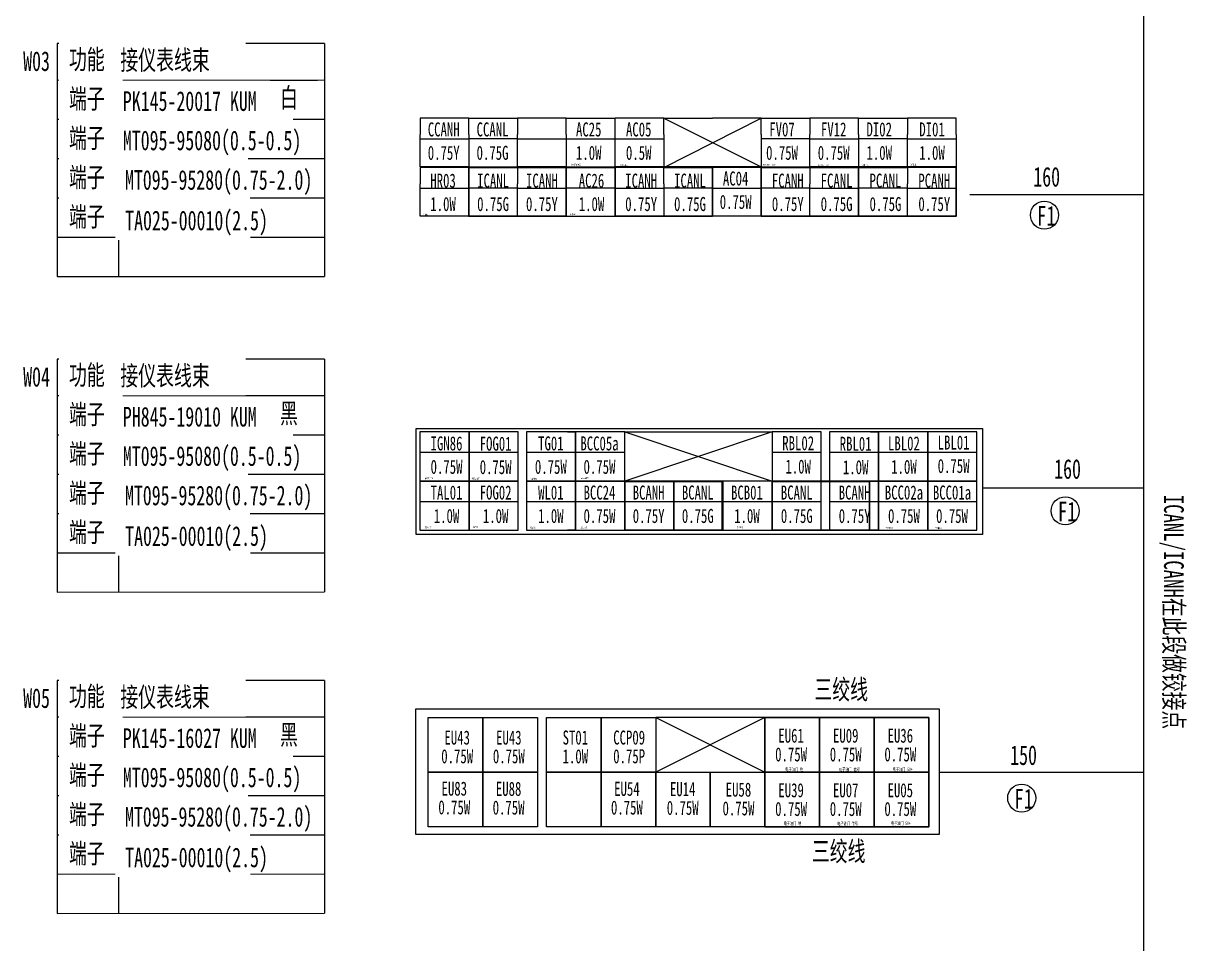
# Model space of a CAD drawing. Header units: millimetres. Extents: x 3853 to 7217, y 3585 to 4426.
# Drawn here: x 4704.7 to 4911.8, y 4133.3 to 4297.2 of the extents above; entities that cross this region are included whole.
import ezdxf

# ---------------------------------------------------------------- set-up
doc = ezdxf.new("R2010")
doc.units = ezdxf.units.MM
doc.layers.add('_0', color=7, linetype='Continuous', lineweight=25)
doc.layers.add('底盘线束', color=7, linetype='Continuous')
doc.styles.add('标准', font='', dxfattribs={"width": 0.667})
doc.styles.get('标准').set_extended_font_data('SimSun')

msp = doc.modelspace()

# ---------------------------------------------------------------- linework, layer by layer
at = {"layer": '_0', "lineweight": -3}
msp.add_line((4904.13, 3907.51), (4904.13, 4374.07), dxfattribs=at)
at = {"layer": '_0', "color": 0, "linetype": 'ByBlock', "lineweight": -3}
for p, q in [((4758.31, 4293.58), (4710.7, 4293.58)), ((4721.61, 4293.58), (4721.62, 4252.1)), ((4758.31, 4293.58), (4758.31, 4252.11)), ((4775.32, 4280.27), (4775.32, 4277.38)), ((4775.32, 4280.27), (4775.32, 4277.38)), ((4783.99, 4280.27), (4775.32, 4280.27)), ((4783.99, 4277.38), (4783.99, 4280.27)), ((4783.99, 4277.38), (4783.99, 4280.27)), ((4783.99, 4280.27), (4792.67, 4280.27)), ((4792.67, 4280.27), (4792.67, 4277.38)), ((4792.67, 4280.27), (4792.67, 4277.38)), ((4801.34, 4280.27), (4792.67, 4280.27)), ((4801.34, 4277.38), (4801.34, 4280.27)), ((4801.34, 4280.27), (4810.02, 4280.27)), ((4810.02, 4277.38), (4810.02, 4280.27)), ((4818.69, 4280.27), (4810.02, 4280.27)), ((4818.69, 4277.38), (4818.69, 4280.27)), ((4818.69, 4277.38), (4818.69, 4280.27)), ((4818.69, 4280.27), (4836.04, 4271.6)), ((4818.69, 4271.49), (4836.04, 4280.27)), ((4818.69, 4280.27), (4827.37, 4280.27)), ((4836.04, 4280.27), (4827.37, 4280.27)), ((4836.04, 4277.38), (4836.04, 4280.27)), ((4836.04, 4277.38), (4836.04, 4280.27)), ((4836.04, 4280.27), (4844.72, 4280.27)), ((4844.72, 4280.27), (4844.72, 4277.38)), ((4844.72, 4280.27), (4844.72, 4277.38)), ((4853.39, 4280.27), (4844.72, 4280.27)), ((4853.39, 4277.38), (4853.39, 4280.27)), ((4853.39, 4277.38), (4853.39, 4280.27)), ((4853.39, 4280.27), (4862.07, 4280.27)), ((4862.07, 4280.27), (4862.07, 4277.38)), ((4862.07, 4280.27), (4862.07, 4277.38)), ((4862.07, 4280.27), (4862.07, 4277.38)), ((4862.07, 4280.27), (4862.07, 4277.38)), ((4870.74, 4280.27), (4862.07, 4280.27)), ((4870.74, 4277.38), (4870.74, 4280.27)), ((4775.32, 4271.6), (4775.32, 4277.38)), ((4775.32, 4271.6), (4775.32, 4277.38)), ((4783.99, 4277.38), (4783.99, 4271.6)), ((4783.99, 4277.38), (4783.99, 4271.6)), ((4792.67, 4271.6), (4792.67, 4277.38)), ((4792.67, 4271.6), (4792.67, 4277.38)), ((4801.34, 4277.38), (4801.34, 4271.6)), ((4801.34, 4277.38), (4801.34, 4271.6)), ((4810.02, 4271.6), (4810.02, 4277.38)), ((4810.02, 4271.6), (4810.02, 4277.38)), ((4818.69, 4277.38), (4818.69, 4271.6)), ((4818.69, 4277.38), (4818.69, 4271.6)), ((4836.04, 4277.38), (4836.04, 4271.6)), ((4836.04, 4277.38), (4836.04, 4271.6)), ((4844.72, 4271.6), (4844.72, 4277.38)), ((4844.72, 4271.6), (4844.72, 4277.38)), ((4853.39, 4277.38), (4853.39, 4271.6)), ((4853.39, 4277.38), (4853.39, 4271.6)), ((4862.07, 4271.6), (4862.07, 4277.38)), ((4862.07, 4271.6), (4862.07, 4277.38)), ((4862.07, 4271.6), (4862.07, 4277.38)), ((4862.07, 4271.6), (4862.07, 4277.38)), ((4870.74, 4277.38), (4870.74, 4271.6)), ((4775.32, 4276.62), (4783.99, 4276.62)), ((4792.67, 4276.62), (4783.99, 4276.62)), ((4792.67, 4276.62), (4801.34, 4276.62)), ((4801.34, 4276.62), (4810.02, 4276.62)), ((4810.02, 4276.62), (4818.69, 4276.62)), ((4844.72, 4276.62), (4836.04, 4276.62)), ((4844.72, 4276.62), (4853.39, 4276.62)), ((4862.07, 4276.62), (4853.39, 4276.62)), ((4862.07, 4276.62), (4870.74, 4276.62)), ((4710.7, 4273.08), (4758.31, 4273.08)), ((4710.7, 4273.08), (4758.31, 4273.08)), ((4783.99, 4271.6), (4775.32, 4271.6)), ((4775.32, 4271.49), (4775.32, 4268.6)), ((4775.32, 4271.49), (4775.32, 4268.6)), ((4783.99, 4271.49), (4775.32, 4271.49)), ((4783.99, 4271.6), (4792.67, 4271.6)), ((4783.99, 4268.6), (4783.99, 4271.49)), ((4783.99, 4268.6), (4783.99, 4271.49)), ((4783.99, 4271.49), (4792.67, 4271.49)), ((4801.34, 4271.6), (4792.67, 4271.6)), ((4792.67, 4271.49), (4792.67, 4268.6)), ((4792.67, 4271.49), (4792.67, 4268.6)), ((4801.34, 4271.49), (4792.67, 4271.49)), ((4801.34, 4271.6), (4810.02, 4271.6)), ((4801.34, 4268.6), (4801.34, 4271.49)), ((4801.34, 4268.6), (4801.34, 4271.49)), ((4801.34, 4271.49), (4810.02, 4271.49)), ((4818.69, 4271.6), (4810.02, 4271.6)), ((4810.02, 4271.49), (4810.02, 4268.6)), ((4810.02, 4271.49), (4810.02, 4268.6)), ((4818.69, 4271.49), (4810.02, 4271.49)), ((4818.69, 4271.6), (4827.37, 4271.6)), ((4818.69, 4268.6), (4818.69, 4271.49)), ((4818.69, 4268.6), (4818.69, 4271.49)), ((4818.69, 4271.49), (4827.37, 4271.49)), ((4836.04, 4271.6), (4827.37, 4271.6)), ((4827.37, 4271.49), (4827.37, 4268.6)), ((4827.37, 4271.49), (4827.37, 4268.6)), ((4827.37, 4271.49), (4827.37, 4268.6)), ((4827.37, 4271.49), (4827.37, 4268.6)), ((4836.04, 4271.49), (4827.37, 4271.49)), ((4836.04, 4271.6), (4844.72, 4271.6)), ((4836.04, 4268.6), (4836.04, 4271.49)), ((4836.04, 4268.6), (4836.04, 4271.49)), ((4836.04, 4271.49), (4844.72, 4271.49)), ((4853.39, 4271.6), (4844.72, 4271.6)), ((4844.72, 4271.49), (4844.72, 4268.6)), ((4844.72, 4271.49), (4844.72, 4268.6)), ((4853.39, 4271.49), (4844.72, 4271.49)), ((4853.39, 4271.6), (4862.07, 4271.6)), ((4853.39, 4268.6), (4853.39, 4271.49)), ((4853.39, 4268.6), (4853.39, 4271.49)), ((4853.39, 4271.49), (4862.07, 4271.49)), ((4870.74, 4271.6), (4862.07, 4271.6)), ((4862.07, 4271.49), (4862.07, 4268.6)), ((4862.07, 4271.49), (4862.07, 4268.6)), ((4862.07, 4271.49), (4862.07, 4268.6)), ((4862.07, 4271.49), (4862.07, 4268.6)), ((4870.74, 4271.49), (4862.07, 4271.49)), ((4870.74, 4268.6), (4870.74, 4271.49)), ((4775.32, 4262.81), (4775.32, 4268.6)), ((4775.32, 4262.81), (4775.32, 4268.6)), ((4775.32, 4267.83), (4783.99, 4267.83)), ((4783.99, 4268.6), (4783.99, 4262.81)), ((4783.99, 4268.6), (4783.99, 4262.81)), ((4792.67, 4267.83), (4783.99, 4267.83)), ((4792.67, 4262.81), (4792.67, 4268.6)), ((4792.67, 4262.81), (4792.67, 4268.6)), ((4792.67, 4267.83), (4801.34, 4267.83)), ((4801.34, 4268.6), (4801.34, 4262.81)), ((4801.34, 4268.6), (4801.34, 4262.81)), ((4810.02, 4267.83), (4801.34, 4267.83)), ((4810.02, 4262.81), (4810.02, 4268.6)), ((4810.02, 4262.81), (4810.02, 4268.6)), ((4810.02, 4267.83), (4818.69, 4267.83)), ((4818.69, 4268.6), (4818.69, 4262.81)), ((4818.69, 4268.6), (4818.69, 4262.81)), ((4827.37, 4267.83), (4818.69, 4267.83)), ((4827.37, 4262.81), (4827.37, 4268.6)), ((4827.37, 4262.81), (4827.37, 4268.6)), ((4827.37, 4262.81), (4827.37, 4268.6)), ((4827.37, 4262.81), (4827.37, 4268.6)), ((4827.37, 4267.83), (4836.04, 4267.83)), ((4836.04, 4268.6), (4836.04, 4262.81)), ((4836.04, 4268.6), (4836.04, 4262.81)), ((4844.72, 4267.83), (4836.04, 4267.83)), ((4844.72, 4262.81), (4844.72, 4268.6)), ((4844.72, 4262.81), (4844.72, 4268.6)), ((4844.72, 4267.83), (4853.39, 4267.83)), ((4853.39, 4268.6), (4853.39, 4262.81)), ((4853.39, 4268.6), (4853.39, 4262.81)), ((4862.07, 4267.83), (4853.39, 4267.83)), ((4862.07, 4262.81), (4862.07, 4268.6)), ((4862.07, 4262.81), (4862.07, 4268.6)), ((4862.07, 4262.81), (4862.07, 4268.6)), ((4862.07, 4262.81), (4862.07, 4268.6)), ((4862.07, 4267.83), (4870.74, 4267.83)), ((4870.74, 4268.6), (4870.74, 4262.81)), ((4873.21, 4266.69), (4904.13, 4266.69)), ((4710.7, 4266.08), (4758.31, 4266.09)), ((4783.99, 4262.81), (4775.32, 4262.81)), ((4783.99, 4262.81), (4792.67, 4262.81)), ((4801.34, 4262.81), (4792.67, 4262.81)), ((4801.34, 4262.81), (4810.02, 4262.81)), ((4818.69, 4262.81), (4810.02, 4262.81)), ((4818.69, 4262.81), (4827.37, 4262.81)), ((4836.04, 4262.81), (4827.37, 4262.81)), ((4836.04, 4262.81), (4844.72, 4262.81)), ((4853.39, 4262.81), (4844.72, 4262.81)), ((4853.39, 4262.81), (4862.07, 4262.81)), ((4870.74, 4262.81), (4862.07, 4262.81)), ((4710.7, 4259.09), (4758.31, 4259.1)), ((4710.71, 4252.09), (4758.31, 4252.11)), ((4758.31, 4237.39), (4710.7, 4237.39)), ((4721.61, 4237.39), (4721.62, 4195.91)), ((4758.31, 4237.39), (4758.31, 4195.92)), ((4801.54, 4224.42), (4803, 4224.42)), ((4803, 4224.42), (4803, 4206.93)), ((4811.75, 4224.42), (4837.99, 4224.42)), ((4811.75, 4224.42), (4837.99, 4215.67)), ((4837.99, 4224.42), (4811.75, 4215.67)), ((4855.49, 4224.42), (4856.95, 4224.42)), ((4856.95, 4224.42), (4856.95, 4206.93)), ((4775.3, 4220.78), (4784.05, 4220.78)), ((4784.05, 4220.78), (4792.79, 4220.78)), ((4792.79, 4215.67), (4792.79, 4220.78)), ((4794.25, 4220.78), (4803, 4220.78)), ((4803, 4215.67), (4803, 4220.78)), ((4803, 4220.78), (4811.75, 4220.78)), ((4837.99, 4220.78), (4846.74, 4220.78)), ((4848.2, 4220.78), (4856.95, 4220.78)), ((4856.95, 4220.78), (4865.69, 4220.78)), ((4856.95, 4215.67), (4856.95, 4220.78)), ((4865.69, 4220.78), (4874.44, 4220.78)), ((4710.7, 4216.89), (4758.31, 4216.89)), ((4710.7, 4216.89), (4758.31, 4216.89)), ((4875.41, 4214.47), (4903.98, 4214.47)), ((4775.3, 4212.03), (4784.05, 4212.03)), ((4784.05, 4212.03), (4792.79, 4212.03)), ((4794.25, 4212.03), (4803, 4212.03)), ((4803, 4212.03), (4811.75, 4212.03)), ((4811.75, 4212.03), (4820.5, 4212.03)), ((4820.5, 4212.03), (4829.24, 4212.03)), ((4829.24, 4212.03), (4837.99, 4212.03)), ((4837.99, 4212.03), (4846.74, 4212.03)), ((4848.2, 4212.03), (4856.95, 4212.03)), ((4856.95, 4212.03), (4865.69, 4212.03)), ((4865.69, 4212.03), (4874.44, 4212.03)), ((4710.7, 4209.89), (4758.31, 4209.9)), ((4803, 4206.93), (4801.54, 4206.93)), ((4710.7, 4202.9), (4758.31, 4202.91)), ((4710.71, 4195.91), (4758.31, 4195.92)), ((4758.31, 4180.18), (4710.7, 4180.18)), ((4721.61, 4180.18), (4721.62, 4138.7)), ((4758.31, 4180.18), (4758.31, 4138.71)), ((4867.79, 4175.07), (4774.51, 4175.07)), ((4774.51, 4175.07), (4774.51, 4152.78)), ((4776.76, 4163.82), (4776.76, 4173.54)), ((4776.76, 4173.54), (4786.48, 4173.54)), ((4786.48, 4173.54), (4786.48, 4163.82)), ((4786.48, 4163.82), (4786.48, 4173.54)), ((4786.48, 4173.54), (4796.2, 4173.54)), ((4796.2, 4173.54), (4796.2, 4163.82)), ((4797.82, 4163.82), (4797.82, 4173.54)), ((4797.82, 4173.54), (4807.54, 4173.54)), ((4807.54, 4173.54), (4807.54, 4163.82)), ((4807.54, 4163.82), (4807.54, 4173.54)), ((4807.54, 4173.54), (4817.26, 4173.54)), ((4836.7, 4173.54), (4817.26, 4173.54)), ((4817.26, 4173.54), (4836.7, 4163.82)), ((4836.7, 4173.54), (4817.26, 4163.82)), ((4817.26, 4173.54), (4817.26, 4163.82)), ((4836.7, 4163.82), (4836.7, 4173.54)), ((4836.7, 4173.54), (4846.42, 4173.54)), ((4846.42, 4173.54), (4846.42, 4154.1)), ((4846.42, 4163.82), (4846.42, 4173.54)), ((4846.42, 4173.54), (4856.14, 4173.54)), ((4846.42, 4173.54), (4846.42, 4163.82)), ((4856.14, 4173.54), (4856.14, 4163.82)), ((4856.14, 4163.82), (4856.14, 4173.54)), ((4856.14, 4173.54), (4865.86, 4173.54)), ((4865.86, 4173.54), (4865.86, 4163.82)), ((4867.79, 4152.78), (4867.79, 4175.07)), ((4786.48, 4163.82), (4786.48, 4169.49)), ((4846.42, 4163.82), (4846.42, 4169.49)), ((4786.48, 4163.82), (4776.76, 4163.82)), ((4776.76, 4154.1), (4776.76, 4163.82)), ((4776.76, 4163.82), (4786.48, 4163.82)), ((4786.48, 4163.82), (4786.48, 4154.1)), ((4796.2, 4163.82), (4786.48, 4163.82)), ((4786.48, 4154.1), (4786.48, 4163.82)), ((4786.48, 4163.82), (4796.2, 4163.82)), ((4796.2, 4163.82), (4796.2, 4154.1)), ((4807.54, 4163.82), (4797.82, 4163.82)), ((4797.82, 4154.1), (4797.82, 4163.82)), ((4797.82, 4163.82), (4807.54, 4163.82)), ((4807.54, 4163.82), (4807.54, 4154.1)), ((4817.26, 4163.82), (4807.54, 4163.82)), ((4807.54, 4154.1), (4807.54, 4163.82)), ((4807.54, 4163.82), (4817.26, 4163.82)), ((4817.26, 4163.82), (4817.26, 4154.1)), ((4817.26, 4154.1), (4817.26, 4163.82)), ((4817.26, 4163.82), (4826.98, 4163.82)), ((4826.98, 4154.1), (4826.98, 4163.82)), ((4826.98, 4163.82), (4836.7, 4163.82)), ((4826.98, 4163.82), (4826.98, 4154.1)), ((4836.7, 4163.82), (4836.7, 4154.1)), ((4846.42, 4163.82), (4836.7, 4163.82)), ((4836.7, 4154.1), (4836.7, 4163.82)), ((4836.7, 4163.82), (4846.42, 4163.82)), ((4856.14, 4163.82), (4846.42, 4163.82)), ((4846.42, 4154.1), (4846.42, 4163.82)), ((4846.42, 4163.82), (4856.14, 4163.82)), ((4846.42, 4163.82), (4846.42, 4154.1)), ((4856.14, 4163.82), (4856.14, 4154.1)), ((4856.14, 4154.1), (4856.14, 4163.82)), ((4856.14, 4163.82), (4865.86, 4163.82)), ((4865.86, 4163.82), (4856.14, 4163.82)), ((4865.86, 4163.82), (4865.86, 4154.1)), ((4867.79, 4163.82), (4904.12, 4163.82)), ((4710.7, 4159.68), (4758.31, 4159.68)), ((4710.7, 4159.68), (4758.31, 4159.68)), ((4786.48, 4154.1), (4786.48, 4159.77)), ((4807.54, 4154.1), (4807.54, 4159.77)), ((4826.98, 4154.1), (4826.98, 4159.77)), ((4710.7, 4152.68), (4758.31, 4152.7)), ((4774.51, 4152.78), (4867.79, 4152.78)), ((4786.48, 4154.1), (4776.76, 4154.1)), ((4796.2, 4154.1), (4786.48, 4154.1)), ((4807.54, 4154.1), (4797.82, 4154.1)), ((4817.26, 4154.1), (4807.54, 4154.1)), ((4826.98, 4154.1), (4817.26, 4154.1)), ((4836.7, 4154.1), (4826.98, 4154.1)), ((4846.42, 4154.1), (4836.7, 4154.1)), ((4856.14, 4154.1), (4846.42, 4154.1)), ((4865.86, 4154.1), (4856.14, 4154.1)), ((4710.7, 4145.69), (4758.31, 4145.71)), ((4710.71, 4138.7), (4758.31, 4138.71))]:
    msp.add_line(p, q, dxfattribs=at)
at = {"layer": '_0', "color": 0, "lineweight": 30}
for points in [[(4783.99, 4271.49), (4801.34, 4271.49), (4801.34, 4262.81), (4783.99, 4262.81)], [(4810.02, 4271.6), (4827.37, 4271.6), (4827.37, 4262.81), (4810.02, 4262.81)], [(4836.04, 4271.49), (4853.39, 4271.49), (4853.39, 4262.81), (4836.04, 4262.81)], [(4853.39, 4271.6), (4870.74, 4271.6), (4870.74, 4262.81), (4853.39, 4262.81)], [(4811.75, 4215.67), (4829.24, 4215.67), (4829.24, 4206.93), (4811.75, 4206.93)], [(4837.99, 4215.67), (4856.95, 4215.67), (4856.95, 4206.93), (4837.99, 4206.93)], [(4836.7, 4173.54), (4865.86, 4173.54), (4865.86, 4163.82), (4836.7, 4163.82)], [(4836.7, 4163.82), (4865.86, 4163.82), (4865.86, 4154.1), (4836.7, 4154.1)]]:
    msp.add_lwpolyline(points, close=True, dxfattribs=at)
at = {"layer": '_0', "color": 0, "linetype": 'ByBlock', "lineweight": -3}
for points in [[(4774.6, 4225), (4875.41, 4225), (4875.41, 4206.14), (4774.6, 4206.14)], [(4775.3, 4215.67), (4784.05, 4215.67), (4784.05, 4224.42), (4775.3, 4224.42)], [(4784.05, 4215.67), (4792.79, 4215.67), (4792.79, 4224.42), (4784.05, 4224.42)], [(4794.25, 4215.67), (4803, 4215.67), (4803, 4224.42), (4794.25, 4224.42)], [(4803, 4215.67), (4811.75, 4215.67), (4811.75, 4224.42), (4803, 4224.42)], [(4837.99, 4215.67), (4846.74, 4215.67), (4846.74, 4224.42), (4837.99, 4224.42)], [(4848.2, 4215.67), (4856.95, 4215.67), (4856.95, 4224.42), (4848.2, 4224.42)], [(4856.95, 4215.67), (4865.69, 4215.67), (4865.69, 4224.42), (4856.95, 4224.42)], [(4865.69, 4215.67), (4874.44, 4215.67), (4874.44, 4224.42), (4865.69, 4224.42)], [(4775.3, 4206.93), (4784.05, 4206.93), (4784.05, 4215.67), (4775.3, 4215.67)], [(4784.05, 4206.93), (4792.79, 4206.93), (4792.79, 4215.67), (4784.05, 4215.67)], [(4794.25, 4206.93), (4803, 4206.93), (4803, 4215.67), (4794.25, 4215.67)], [(4803, 4206.93), (4811.75, 4206.93), (4811.75, 4215.67), (4803, 4215.67)], [(4811.75, 4206.93), (4820.5, 4206.93), (4820.5, 4215.67), (4811.75, 4215.67)], [(4820.5, 4206.93), (4829.24, 4206.93), (4829.24, 4215.67), (4820.5, 4215.67)], [(4829.24, 4206.93), (4837.99, 4206.93), (4837.99, 4215.67), (4829.24, 4215.67)], [(4837.99, 4206.93), (4846.74, 4206.93), (4846.74, 4215.67), (4837.99, 4215.67)], [(4848.2, 4206.93), (4856.95, 4206.93), (4856.95, 4215.67), (4848.2, 4215.67)], [(4856.95, 4206.93), (4865.69, 4206.93), (4865.69, 4215.67), (4856.95, 4215.67)], [(4865.69, 4206.93), (4874.44, 4206.93), (4874.44, 4215.67), (4865.69, 4215.67)]]:
    msp.add_lwpolyline(points, close=True, dxfattribs=at)
for centre in [(4886.47, 4263.01), (4890.16, 4210.36)]:
    msp.add_circle(centre, 2.5, dxfattribs=at)
at = {"layer": '_0', "linetype": 'ByBlock', "lineweight": -3}
msp.add_circle((4882.42, 4159.22), 2.5, dxfattribs=at)
at = {"layer": '底盘线束', "color": 6, "lineweight": 30}
msp.add_lwpolyline([(4783.99, 4271.49), (4801.34, 4271.49), (4801.34, 4262.81), (4783.99, 4262.81)], close=True, dxfattribs=at)
at = {"layer": '底盘线束', "color": 5, "lineweight": 30}
msp.add_lwpolyline([(4810.02, 4271.6), (4827.37, 4271.6), (4827.37, 4262.81), (4810.02, 4262.81)], close=True, dxfattribs=at)
at = {"layer": '底盘线束', "color": 1, "lineweight": 30}
for points in [[(4836.04, 4271.49), (4853.39, 4271.49), (4853.39, 4262.81), (4836.04, 4262.81)], [(4811.75, 4215.6), (4829.1, 4215.6), (4829.1, 4206.93), (4811.75, 4206.93)], [(4837.99, 4215.6), (4855.34, 4215.6), (4855.34, 4206.93), (4837.99, 4206.93)], [(4836.7, 4163.82), (4865.86, 4163.82), (4865.86, 4154.1), (4836.7, 4154.1)]]:
    msp.add_lwpolyline(points, close=True, dxfattribs=at)
at = {"layer": '底盘线束', "color": 2, "lineweight": 30}
for points in [[(4853.39, 4271.6), (4870.74, 4271.6), (4870.74, 4262.81), (4853.39, 4262.81)], [(4836.7, 4173.54), (4865.86, 4173.54), (4865.86, 4163.82), (4836.7, 4163.82)]]:
    msp.add_lwpolyline(points, close=True, dxfattribs=at)

# ---------------------------------------------------------------- texts
at = {"layer": '_0', "color": 0, "linetype": 'ByBlock', "lineweight": -3, "attachment_point": 1, "style": '标准'}
for s, insert, char_height, width in [('W03', (4704.66, 4292.17), 3.5, 15.1586), ('\\pxqc;{\\fFangSong_GB2312|b0|i0|c134|p2;AC04\\P0.75W}', (4829.3, 4270.78), 2.5, 4.3908), ('160', (4884.48, 4271.59), 3.5, 15.1586), ('{\\W0.7;F1}', (4885.16, 4264.65), 3.5, 2.4983), ('W04', (4704.66, 4235.98), 3.5, 15.1586), ('160', (4888.2, 4219.57), 3.5, 15.1586), ('{\\W0.7;F1}', (4888.86, 4212), 3.5, 2.4983), ('W05', (4704.66, 4178.77), 3.5, 15.1586)]:
    msp.add_mtext(s, dxfattribs=dict(at, insert=insert, char_height=char_height, width=width))
at = {"layer": '_0', "color": 0, "char_height": 3.5, "width": 4.9731, "attachment_point": 1, "style": '标准', "bg_fill": 2}
for s, insert in [('白', (4750.38, 4285.65)), ('黑', (4750.38, 4229.46)), ('黑', (4750.38, 4172.26))]:
    msp.add_mtext(s, dxfattribs=dict(at, insert=insert))
at = {"layer": '_0', "color": 0, "style": '标准'}
for s, insert, char_height, width, attachment_point in [('\\pxqc;{\\fFangSong_GB2312|b0|i0|c134|p2;CCANH\\P0.75Y}', (4777.04, 4279.52), 2.5, 4.9731, 1), ('\\pxqc;{\\fFangSong_GB2312|b0|i0|c134|p2;CCANL\\P0.75G}', (4785.73, 4279.52), 2.5, 4.9731, 1), ('\\pxqc;{\\fFangSong_GB2312|b0|i0|c134|p2;AC25\\P1.0W}', (4802.85, 4279.52), 2.5, 4.9731, 1), ('\\pxqc;{\\fFangSong_GB2312|b0|i0|c134|p2;AC05\\P0.5W}', (4811.75, 4279.52), 2.5, 4.9731, 1), ('\\pxqc;{\\fFangSong_GB2312|b0|i0|c134|p2;FV07\\P0.75W}', (4837.26, 4279.52), 2.5, 4.9731, 1), ('\\pxqc;{\\fFangSong_GB2312|b0|i0|c134|p2;FV12\\P0.75W}', (4846.46, 4279.52), 2.5, 4.9731, 1), ('\\pxqc;{\\fFangSong_GB2312|b0|i0|c134|p2;DI02\\P1.0W}', (4854.57, 4279.52), 2.5, 4.9731, 1), ('\\pxqc;{\\fFangSong_GB2312|b0|i0|c134|p2;DI01\\P1.0W}', (4863.97, 4279.52), 2.5, 4.9731, 1), ('\\pxqc;{\\fFangSong_GB2312|b0|i0|c134|p2;HR03\\P1.0W}', (4776.92, 4270.4), 2.5, 4.9731, 1), ('\\pxqc;{\\fFangSong_GB2312|b0|i0|c134|p2;ICANL\\P0.75G}', (4785.83, 4270.4), 2.5, 4.9731, 1), ('\\pxqc;{\\fFangSong_GB2312|b0|i0|c134|p2;ICANH\\P0.75Y}', (4794.52, 4270.4), 2.5, 4.9731, 1), ('\\pxqc;{\\fFangSong_GB2312|b0|i0|c134|p2;AC26\\P1.0W}', (4803.35, 4270.4), 2.5, 4.9731, 1), ('\\pxqc;{\\fFangSong_GB2312|b0|i0|c134|p2;ICANH\\P0.75Y}', (4812.19, 4270.4), 2.5, 4.9731, 1), ('\\pxqc;{\\fFangSong_GB2312|b0|i0|c134|p2;ICANL\\P0.75G}', (4820.88, 4270.4), 2.5, 4.9731, 1), ('\\pxqc;{\\fFangSong_GB2312|b0|i0|c134|p2;FCANH\\P0.75Y}', (4838.29, 4270.4), 2.5, 4.9731, 1), ('\\pxqc;{\\fFangSong_GB2312|b0|i0|c134|p2;FCANL\\P0.75G}', (4846.98, 4270.4), 2.5, 4.9731, 1), ('\\pxqc;{\\fFangSong_GB2312|b0|i0|c134|p2;PCANL\\P0.75G}', (4855.68, 4270.4), 2.5, 4.9731, 1), ('\\pxqc;{\\fFangSong_GB2312|b0|i0|c134|p2;PCANH\\P0.75Y}', (4864.37, 4270.4), 2.5, 4.9731, 1), ('\\pxsm0.7,qc;{\\fSimSun|b0|i0|c134|p49;\\W0.7;\\C256;气喇叭}', (4776.35, 4263.21, -0.05), 0.3, 3.7653, 2), ('{\\fSimSun|b0|i0|c134|p2;传感器地}', (4803.11, 4263.12), 0.3, 8.6956, 6), ('\\pxqc;{\\fFangSong_GB2312|b0|i0|c134|p2;IGN86\\P0.75W}', (4777.54, 4223.62), 2.5, 4.9731, 1), ('\\pxqc;{\\fFangSong_GB2312|b0|i0|c134|p2;FOG01\\P0.75W}', (4786.28, 4223.57), 2.5, 4.9731, 1), ('\\pxqc;{\\fFangSong_GB2312|b0|i0|c134|p2;TG01\\P0.75W}', (4796.11, 4223.62), 2.5, 4.9731, 1), ('\\pxqc;{\\fFangSong_GB2312|b0|i0|c134|p2;BCC05a\\P0.75W}', (4804.77, 4223.62), 2.5, 4.9731, 1), ('\\pxqc;{\\fFangSong_GB2312|b0|i0|c134|p2;RBL02\\P1.0W}', (4840.14, 4223.66), 2.5, 4.9731, 1), ('\\pxqc;{\\fFangSong_GB2312|b0|i0|c134|p2;RBL01\\P1.0W}', (4850.37, 4223.55), 2.5, 4.9731, 1), ('\\pxqc;{\\fFangSong_GB2312|b0|i0|c134|p2;LBL02\\P1.0W}', (4858.97, 4223.62), 2.5, 4.9731, 1), ('\\pxqc;{\\fFangSong_GB2312|b0|i0|c134|p2;LBL01\\P0.75W}', (4867.81, 4223.77), 2.5, 4.9731, 1), ('\\pxqc;{\\fFangSong_GB2312|b0|i0|c134|p2;TAL01\\P1.0W}', (4777.54, 4214.87), 2.5, 4.9731, 1), ('\\pxqc;{\\fFangSong_GB2312|b0|i0|c134|p2;FOG02\\P1.0W}', (4786.28, 4214.87), 2.5, 4.9731, 1), ('\\pxqc;{\\fFangSong_GB2312|b0|i0|c134|p2;WL01\\P1.0W}', (4796.11, 4214.87), 2.5, 4.9731, 1), ('\\pxqc;{\\fFangSong_GB2312|b0|i0|c134|p2;BCC24\\P0.75W}', (4804.77, 4214.87), 2.5, 4.9731, 1), ('\\pxqc;{\\fFangSong_GB2312|b0|i0|c134|p2;BCANH\\P0.75Y}', (4813.52, 4214.87), 2.5, 4.9731, 1), ('\\pxqc;{\\fFangSong_GB2312|b0|i0|c134|p2;BCANL\\P0.75G}', (4822.27, 4214.87), 2.5, 4.9731, 1), ('\\pxqc;{\\fFangSong_GB2312|b0|i0|c134|p2;BCB01\\P1.0W}', (4831.02, 4214.87), 2.5, 4.9731, 1), ('\\pxqc;{\\fFangSong_GB2312|b0|i0|c134|p2;BCANL\\P0.75G}', (4839.89, 4214.87), 2.5, 4.9731, 1), ('\\pxqc;{\\fFangSong_GB2312|b0|i0|c134|p2;BCANH\\P0.75Y}', (4850.19, 4214.87), 2.5, 4.9731, 1), ('\\pxqc;{\\fFangSong_GB2312|b0|i0|c134|p2;BCC02a\\P0.75W}', (4858.97, 4214.87), 2.5, 4.9731, 1), ('\\pxqc;{\\fFangSong_GB2312|b0|i0|c134|p2;BCC01a\\P0.75W}', (4867.52, 4214.87), 2.5, 4.9731, 1), ('三绞线 ', (4845.51, 4180.32), 3.5, 49.3466, 1), ('\\pxsm0.8,qc,t0.32;{\\fFangSong_GB2312|b0|i0|c134|p2;EU61\\P0.75W}', (4838.88, 4171.59), 2.5, 4.9731, 1), ('\\pxsm0.8,qc,t0.32;{\\fFangSong_GB2312|b0|i0|c134|p2;EU09\\P0.75W}', (4848.6, 4171.59), 2.5, 4.9731, 1), ('\\pxsm0.8,qc,t0.32;{\\fFangSong_GB2312|b0|i0|c134|p2;EU36\\P0.75W}', (4858.32, 4171.59), 2.5, 4.9731, 1), ('\\pxsm0.8,qc,t0.32;{\\fFangSong_GB2312|b0|i0|c134|p2;EU43\\P0.75W}', (4779.44, 4171.25), 2.5, 4.9731, 1), ('\\pxsm0.8,qc,t0.32;{\\fFangSong_GB2312|b0|i0|c134|p2;EU43\\P0.75W}', (4788.63, 4171.25), 2.5, 4.9731, 1), ('\\pxsm0.8,qc,t0.32;{\\fFangSong_GB2312|b0|i0|c134|p2;ST01\\P1.0W}', (4800.47, 4171.25), 2.5, 4.9731, 1), ('\\pxsm0.8,qc,t0.32;{\\fFangSong_GB2312|b0|i0|c134|p2;CCP09\\P0.75P}', (4810.05, 4171.25), 2.5, 4.9731, 1), ('\\pxsm0.8,qc,t0.32;{\\fFangSong_GB2312|b0|i0|c134|p2;EU83\\P0.75W}', (4778.92, 4162.16), 2.5, 4.9731, 1), ('\\pxsm0.8,qc,t0.32;{\\fFangSong_GB2312|b0|i0|c134|p2;EU88\\P0.75W}', (4788.59, 4162.12), 2.5, 4.9731, 1), ('\\pxsm0.8,qc,t0.32;{\\fFangSong_GB2312|b0|i0|c134|p2;EU14\\P0.75W}', (4819.58, 4162.07), 2.5, 4.9731, 1), ('\\pxsm0.8,qc,t0.32;{\\fFangSong_GB2312|b0|i0|c134|p2;EU58\\P0.75W}', (4829.51, 4161.98), 2.5, 4.9731, 1), ('\\pxsm0.8,qc,t0.32;{\\fFangSong_GB2312|b0|i0|c134|p2;EU39\\P0.75W}', (4838.88, 4161.87), 2.5, 4.9731, 1), ('\\pxsm0.8,qc,t0.32;{\\fFangSong_GB2312|b0|i0|c134|p2;EU07\\P0.75W}', (4848.6, 4161.87), 2.5, 4.9731, 1), ('\\pxsm0.8,qc,t0.32;{\\fFangSong_GB2312|b0|i0|c134|p2;EU05\\P0.75W}', (4858.32, 4161.87), 2.5, 4.9731, 1), ('三绞线 ', (4845.06, 4151.51), 3.5, 49.3466, 1)]:
    msp.add_mtext(s, dxfattribs=dict(at, insert=insert, char_height=char_height, width=width, attachment_point=attachment_point))
at = {"layer": '_0', "color": 0, "lineweight": 0, "attachment_point": 1, "style": '标准'}
for s, insert, char_height in [('室外温度信号', (4802.2, 4272.11), 0.3), ('压缩机驱动', (4810.91, 4272.1), 0.3), ('FVC/FRS   12V+', (4836.4, 4272.1), 0.3), ('FVC/FRS   12V-', (4845.98, 4272.07), 0.3), ('轮间差速', (4854.05, 4272.07), 0.3), ('轴间差速', (4862.56, 4272.13), 0.3), ('点火锁 IG1', (4776.17, 4216.31), 0.3), ('前雾灯电源', (4784.51, 4216.21), 0.3), ('调光信号', (4795.02, 4216.2), 0.3), ('主车位置灯', (4803.93, 4216.36), 0.3), ('挂车小灯', (4776.22, 4207.58), 0.3), ('后雾灯', (4784.7, 4207.62), 0.3), ('后工作灯', (4794.92, 4207.49), 0.3), ('主车小灯', (4803.9, 4207.52), 0.3), ('洗涤电机', (4831.7, 4207.55), 0.3), ('主车倒车灯', (4858.17, 4207.43), 0.3), ('主车制动灯', (4866.96, 4207.43), 0.3), ('电子油门 地', (4840.35, 4164.63), 0.6), ('电子油门 信号', (4849.91, 4164.62), 0.6), ('电子油门 5V+', (4859.46, 4164.66), 0.6), ('电子油门 地', (4840.04, 4155.01), 0.6), ('电子油门 信号', (4849.59, 4154.99), 0.6), ('电子油门 5V+', (4859.14, 4155.04), 0.6)]:
    msp.add_mtext(s, dxfattribs=dict(at, insert=insert, char_height=char_height))
at = {"layer": '_0', "color": 0, "insert": (4911.26, 4213.21), "char_height": 3.5, "width": 45.0207, "attachment_point": 1, "rotation": 270, "style": '标准'}
msp.add_mtext('{\\fFangSong_GB2312|b0|i0|c134|p2;\\W0.7;ICANL/ICANH在此段做铰接点}', dxfattribs=at)
at = {"layer": '_0', "linetype": 'ByBlock', "lineweight": -3, "char_height": 3.5, "attachment_point": 1, "style": '标准'}
for s, insert, width in [('150', (4880.37, 4168.62), 15.1586), ('{\\W0.7;F1}', (4881.11, 4160.86), 2.4983)]:
    msp.add_mtext(s, dxfattribs=dict(at, insert=insert, width=width))
at = {"layer": '_0', "insert": (4809.65, 4162.12), "char_height": 2.5, "width": 4.9731, "attachment_point": 1, "style": '标准'}
msp.add_mtext('\\pxsm0.8,qc,t0.32;{\\fFangSong_GB2312|b0|i0|c134|p2;EU54\\P0.75W}', dxfattribs=at)

# ---------------------------------------------------------------- next in the draw order: linework, layer by layer
at = {"layer": '_0', "color": 0}
for p, q in [((4710.7, 4287.08), (4758.31, 4287.06)), ((4710.7, 4230.89), (4758.31, 4230.88)), ((4710.7, 4173.68), (4758.31, 4173.67))]:
    msp.add_line(p, q, dxfattribs=at)
at = {"layer": '_0', "color": 0, "linetype": 'ByBlock', "lineweight": -3}
for p, q in [((4710.69, 4280.08), (4758.31, 4280.08)), ((4710.69, 4223.89), (4758.31, 4223.89)), ((4710.69, 4166.68), (4758.31, 4166.68))]:
    msp.add_line(p, q, dxfattribs=at)

# ---------------------------------------------------------------- next in the draw order: texts
at = {"layer": '_0', "color": 0, "char_height": 3.5, "width": 20.5328, "attachment_point": 1, "style": '标准', "bg_fill": 2}
for insert in [(4721.96, 4292.38), (4721.96, 4236.19), (4721.96, 4178.98)]:
    msp.add_mtext('{\\fFangSong_GB2312|b0|i0|c134|p2;接仪表线束}', dxfattribs=dict(at, insert=insert))

# ---------------------------------------------------------------- next in the draw order: texts
at = {"layer": '_0', "color": 0, "char_height": 3.5, "width": 28.5601, "attachment_point": 1, "style": '标准', "bg_fill": 2}
for s, insert in [('{\\fFangSong_GB2312|b0|i0|c134|p2;PK145-20017 KUM}', (4722.41, 4285.06)), ('{\\fFangSong_GB2312|b0|i0|c134|p2;PH845-19010 KUM}', (4722.41, 4228.87)), ('{\\fFangSong_GB2312|b0|i0|c134|p2;PK145-16027 KUM}', (4722.41, 4171.66))]:
    msp.add_mtext(s, dxfattribs=dict(at, insert=insert))

# ---------------------------------------------------------------- next in the draw order: texts
at = {"layer": '_0', "color": 0, "char_height": 3.5, "attachment_point": 1, "style": '标准', "bg_fill": 2}
for s, insert, width in [('{\\fFangSong_GB2312|b0|i0|c134|p2;功能}', (4712.81, 4292.49), 7.8037), ('{\\fFangSong_GB2312|b0|i0|c134|p2;MT095-95080(0.5-0.5)}', (4722.41, 4278.06), 20.5328), ('{\\fFangSong_GB2312|b0|i0|c134|p2;功能}', (4712.81, 4236.3), 7.8037), ('{\\fFangSong_GB2312|b0|i0|c134|p2;MT095-95080(0.5-0.5)}', (4722.41, 4221.87), 20.5328), ('{\\fFangSong_GB2312|b0|i0|c134|p2;功能}', (4712.81, 4179.1), 7.8037), ('{\\fFangSong_GB2312|b0|i0|c134|p2;MT095-95080(0.5-0.5)}', (4722.41, 4164.66), 20.5328)]:
    msp.add_mtext(s, dxfattribs=dict(at, insert=insert, width=width))

# ---------------------------------------------------------------- next in the draw order: texts
for s, insert, width in [('{\\fFangSong_GB2312|b0|i0|c134|p2;端子}', (4712.81, 4285.49), 7.8037), ('{\\fFangSong_GB2312|b0|i0|c134|p2;MT095-95280(0.75-2.0)}', (4722.78, 4271.03), 20.5328), ('{\\fFangSong_GB2312|b0|i0|c134|p2;端子}', (4712.81, 4229.31), 7.8037), ('{\\fFangSong_GB2312|b0|i0|c134|p2;MT095-95280(0.75-2.0)}', (4722.78, 4214.85), 20.5328), ('{\\fFangSong_GB2312|b0|i0|c134|p2;端子}', (4712.81, 4172.1), 7.8037), ('{\\fFangSong_GB2312|b0|i0|c134|p2;MT095-95280(0.75-2.0)}', (4722.78, 4157.64), 20.5328)]:
    msp.add_mtext(s, dxfattribs=dict(at, insert=insert, width=width))

# ---------------------------------------------------------------- next in the draw order: linework, layer by layer
at = {"layer": '_0', "color": 0, "lineweight": -3}
for p, q in [((4710.7, 4293.58), (4710.7, 4287.08)), ((4710.7, 4237.39), (4710.7, 4230.89)), ((4710.7, 4180.18), (4710.7, 4173.68))]:
    msp.add_line(p, q, dxfattribs=at)

# ---------------------------------------------------------------- next in the draw order: texts
at = {"layer": '_0', "color": 0, "char_height": 3.5, "attachment_point": 1, "style": '标准', "bg_fill": 2}
for s, insert, width in [('{\\fFangSong_GB2312|b0|i0|c134|p2;端子}', (4712.81, 4278.49), 7.8037), ('{\\fFangSong_GB2312|b0|i0|c134|p2;TA025-00010(2.5)}', (4722.82, 4263.81), 20.5328), ('{\\fFangSong_GB2312|b0|i0|c134|p2;端子}', (4712.81, 4222.31), 7.8037), ('{\\fFangSong_GB2312|b0|i0|c134|p2;TA025-00010(2.5)}', (4722.82, 4207.62), 20.5328), ('{\\fFangSong_GB2312|b0|i0|c134|p2;端子}', (4712.81, 4165.1), 7.8037), ('{\\fFangSong_GB2312|b0|i0|c134|p2;TA025-00010(2.5)}', (4722.82, 4150.41), 20.5328)]:
    msp.add_mtext(s, dxfattribs=dict(at, insert=insert, width=width))

# ---------------------------------------------------------------- next in the draw order: linework, layer by layer
at = {"layer": '_0', "color": 0, "lineweight": -3}
for p, q in [((4710.7, 4287.08), (4710.7, 4280.08)), ((4710.7, 4230.89), (4710.7, 4223.89)), ((4710.7, 4173.68), (4710.7, 4166.68))]:
    msp.add_line(p, q, dxfattribs=at)

# ---------------------------------------------------------------- next in the draw order: texts
at = {"layer": '_0', "color": 0, "char_height": 3.5, "width": 7.8037, "attachment_point": 1, "style": '标准', "bg_fill": 2}
for insert in [(4712.81, 4271.5), (4712.81, 4215.31), (4712.81, 4158.1)]:
    msp.add_mtext('{\\fFangSong_GB2312|b0|i0|c134|p2;端子}', dxfattribs=dict(at, insert=insert))

# ---------------------------------------------------------------- next in the draw order: linework, layer by layer
at = {"layer": '_0', "color": 0, "lineweight": -3}
for p, q in [((4710.7, 4280.08), (4710.7, 4273.08)), ((4710.7, 4223.89), (4710.7, 4216.89)), ((4710.7, 4166.68), (4710.7, 4159.68))]:
    msp.add_line(p, q, dxfattribs=at)

# ---------------------------------------------------------------- next in the draw order: texts
at = {"layer": '_0', "color": 0, "char_height": 3.5, "width": 7.8037, "attachment_point": 1, "style": '标准', "bg_fill": 2}
for insert in [(4712.81, 4264.5), (4712.81, 4208.32), (4712.81, 4151.11)]:
    msp.add_mtext('{\\fFangSong_GB2312|b0|i0|c134|p2;端子}', dxfattribs=dict(at, insert=insert))

# ---------------------------------------------------------------- next in the draw order: linework, layer by layer
at = {"layer": '_0', "color": 0, "lineweight": -3}
for p, q in [((4710.7, 4273.08), (4710.7, 4266.08)), ((4710.7, 4266.08), (4710.7, 4259.09)), ((4710.7, 4259.09), (4710.71, 4252.09)), ((4710.7, 4216.89), (4710.7, 4209.89)), ((4710.7, 4209.89), (4710.7, 4202.9)), ((4710.7, 4202.9), (4710.71, 4195.91)), ((4710.7, 4159.68), (4710.7, 4152.68)), ((4710.7, 4152.68), (4710.7, 4145.69)), ((4710.7, 4145.69), (4710.71, 4138.7))]:
    msp.add_line(p, q, dxfattribs=at)

doc.saveas('drawing.dxf')
